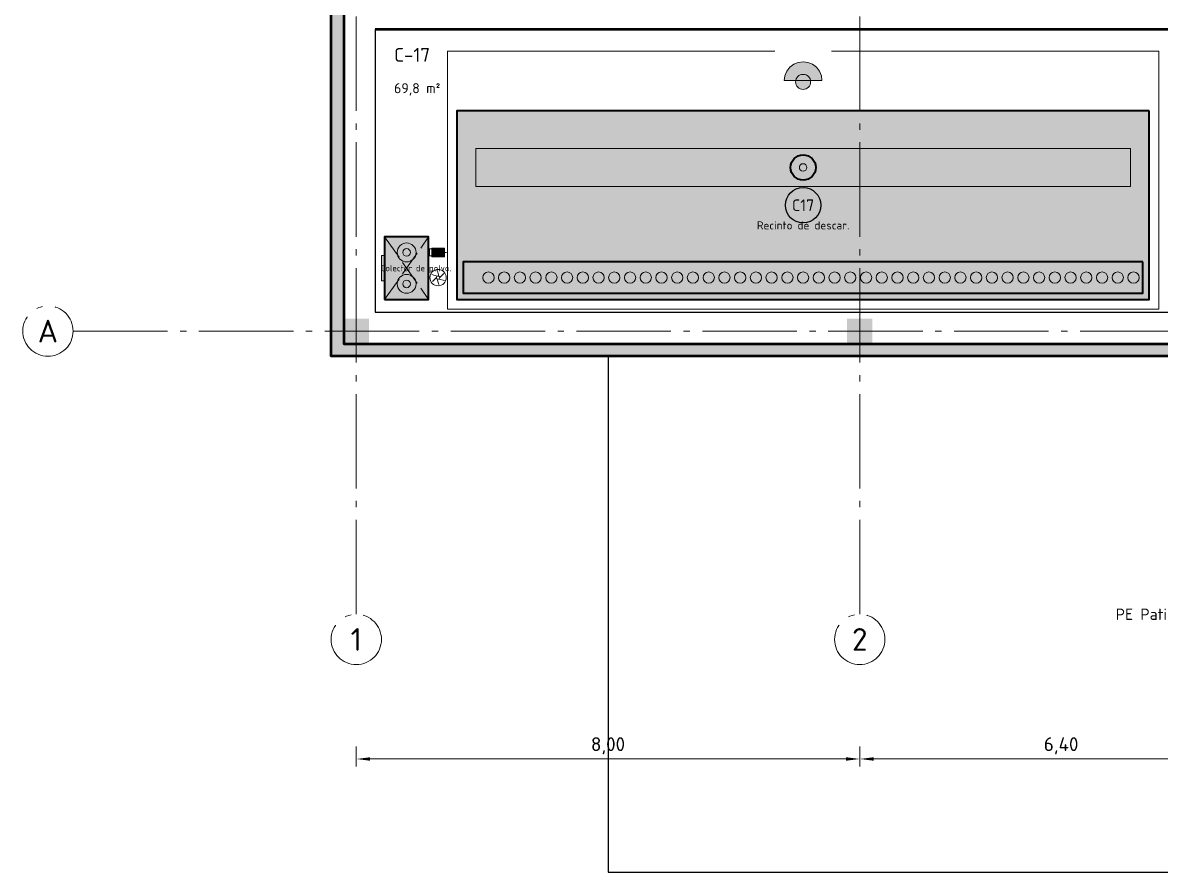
# Model space of a CAD drawing. Header units: millimetres. Extents: x 0 to 1682, y 0 to 1189.
# Drawn here: x 286 to 466.8, y 489 to 624 of the extents above; entities that cross this region are included whole.
import ezdxf
from ezdxf.enums import TextEntityAlignment as Align

# ---------------------------------------------------------------- set-up
doc = ezdxf.new("R2010")
doc.units = ezdxf.units.MM
doc.linetypes.add('IRAM-E-TRAZOS', pattern=[5, 4, -1])
doc.linetypes.add('IRAM-F-TRAZO-PUNTO', pattern=[20, 15, -2, 1, -2])
doc.layers.add('A-AREA-TRABAJO', color=30, linetype='CONTINUOUS', lineweight=13, true_color=0xeb963c)
doc.layers.add('A-EQUIPO', color=30, linetype='CONTINUOUS', lineweight=35, true_color=0xe67800)
for name, color, linetype, lineweight in [('A-COLUMNA', 7, 'CONTINUOUS', 50), ('A-COTA', 7, 'CONTINUOUS', 18), ('A-EJE', 1, 'IRAM-F-TRAZO-PUNTO', 18), ('A-EQUIPO-FINO', 8, 'CONTINUOUS', 13), ('A-EQUIPO-OCULTO', 8, 'IRAM-E-TRAZOS', 13), ('A-EQUIPO-RELLENO', 9, 'CONTINUOUS', 13), ('A-EXTERIOR', 8, 'CONTINUOUS', 25), ('A-MURO', 7, 'CONTINUOUS', 50), ('A-OPERARIO', 6, 'CONTINUOUS', 18), ('A-PASO', 7, 'CONTINUOUS', 25), ('A-SECTOR', 1, 'CONTINUOUS', 25), ('A-SEGURIDAD', 1, 'IRAM-E-TRAZOS', 18), ('A-TABIQUE', 7, 'CONTINUOUS', 50), ('A-TEXTO', 7, 'CONTINUOUS', 18)]:
    doc.layers.add(name, color=color, linetype=linetype, lineweight=lineweight)
doc.styles.add('ISO3098', font='isocpeur.ttf')
doc.dimstyles.new('FLAMA-IRAM', dxfattribs={"dimtxt": 3.5, "dimasz": 3.5, "dimexe": 2, "dimexo": 1.5, "dimgap": 1, "dimtad": 1, "dimdec": 1, "dimtxsty": 'ISO3098', "dimblk": 'IRAM_FLECHA', "dimblk1": 'IRAM_FLECHA', "dimblk2": 'IRAM_FLECHA', "dimcen": 2.5, "dimclrd": 3, "dimclre": 3, "dimclrt": 3, "dimazin": 3, "dimtfac": 1, "dimtmove": 0, "dimatfit": 3, "dimlwd": 18, "dimlwe": 18})

# ---------------------------------------------------------------- blocks, each defined once
blk = doc.blocks.new('IRAM_FLECHA')
blk.add_solid([(0, 0), (-1, 0.125), (-1, -0.125)])

msp = doc.modelspace()

# ---------------------------------------------------------------- hatches: boundary and pattern name
at = {"layer": 'A-COLUMNA', "true_color": 0x000000}
h = msp.add_hatch(color=7, dxfattribs=at)
h.dxf.hatch_style = 1
h.paths.add_polyline_path([(337, 573), (341, 573), (341, 577), (337, 577)])
h = msp.add_hatch(color=7, dxfattribs=at)
h.dxf.hatch_style = 1
h.paths.add_polyline_path([(417, 573), (421, 573), (421, 577), (417, 577)])
at = {"layer": 'A-EQUIPO-RELLENO', "true_color": 0xfae1f5}
h = msp.add_hatch(color=7, dxfattribs=at)
h.dxf.hatch_style = 1
h.paths.add_polyline_path([(413, 614.8), (412.898, 615.576), (412.598, 616.3), (412.121, 616.921), (411.5, 617.398), (410.776, 617.698), (410, 617.8), (409.224, 617.698), (408.5, 617.398), (407.879, 616.921), (407.402, 616.3), (407.102, 615.576), (407, 614.8), (413, 614.8)])
at = {"layer": 'A-EQUIPO-RELLENO', "true_color": 0xffffff}
h = msp.add_hatch(color=7, dxfattribs=at)
h.dxf.hatch_style = 1
h.paths.add_polyline_path([(408.8, 614.6), (408.841, 614.289), (408.961, 614), (409.151, 613.751), (409.4, 613.561), (409.689, 613.441), (410, 613.4), (410.311, 613.441), (410.6, 613.561), (410.849, 613.751), (411.039, 614), (411.159, 614.289), (411.2, 614.6), (411.159, 614.911), (411.039, 615.2), (410.849, 615.449), (410.6, 615.639), (410.311, 615.759), (410, 615.8), (409.689, 615.759), (409.4, 615.639), (409.151, 615.449), (408.961, 615.2), (408.841, 614.911)])
at = {"layer": 'A-EQUIPO-RELLENO', "true_color": 0xf5f5fc}
h = msp.add_hatch(color=7, dxfattribs=at)
h.dxf.hatch_style = 1
h.paths.add_polyline_path([(465, 610), (355, 610), (355, 580), (465, 580)])
at = {"layer": 'A-EQUIPO-RELLENO', "true_color": 0xeedec0}
h = msp.add_hatch(color=7, dxfattribs=at)
h.dxf.hatch_style = 1
h.paths.add_polyline_path([(462, 604), (358, 604), (358, 598), (462, 598)])
at = {"layer": 'A-EQUIPO-RELLENO', "true_color": 0xffffff}
h = msp.add_hatch(color=7, dxfattribs=at)
h.dxf.hatch_style = 1
h.paths.add_polyline_path([(412.816, 595), (412.745, 595.627), (412.537, 596.222), (412.202, 596.756), (411.756, 597.202), (411.222, 597.537), (410.627, 597.745), (410, 597.816), (409.373, 597.745), (408.778, 597.537), (408.244, 597.202), (407.798, 596.756), (407.463, 596.222), (407.255, 595.627), (407.184, 595), (407.255, 594.373), (407.463, 593.778), (407.798, 593.244), (408.244, 592.798), (408.778, 592.463), (409.373, 592.255), (410, 592.184), (410.627, 592.255), (411.222, 592.463), (411.756, 592.798), (412.202, 593.244), (412.537, 593.778), (412.745, 594.373)])
at = {"layer": 'A-EQUIPO-RELLENO', "true_color": 0xeeeeee}
h = msp.add_hatch(color=7, dxfattribs=at)
h.dxf.hatch_style = 1
h.paths.add_polyline_path([(343.5, 580), (350.5, 580), (350.5, 590), (343.5, 590)])
at = {"layer": 'A-EQUIPO-RELLENO', "true_color": 0xcdd0d4}
h = msp.add_hatch(color=7, dxfattribs=at)
h.dxf.hatch_style = 1
h.paths.add_polyline_path([(351, 586.8), (353, 586.8), (353, 588.2), (351, 588.2)])
at = {"layer": 'A-EQUIPO-RELLENO', "true_color": 0xf0c83c}
h = msp.add_hatch(color=7, dxfattribs=at)
h.dxf.hatch_style = 1
h.paths.add_polyline_path([(343, 583), (343.5, 583), (343.5, 587), (343, 587)])
at = {"layer": 'A-MURO', "true_color": 0x464646}
h = msp.add_hatch(color=7, dxfattribs=at)
h.dxf.hatch_style = 1
h.paths.add_polyline_path([(337, 645), (337, 573), (483, 573), (483, 571), (335, 571), (335, 645)])

# ---------------------------------------------------------------- linework, layer by layer
at = {"layer": 'A-AREA-TRABAJO'}
for p, q in [((405.5, 619.5), (353.5, 619.5)), ((466.5, 619.5), (414.5, 619.5))]:
    msp.add_line(p, q, dxfattribs=at)
msp.add_lwpolyline([(466.5, 619.5), (466.5, 578.5), (353.5, 578.5), (353.5, 619.5)], dxfattribs=at)
at = {"layer": 'A-EJE'}
for p, q in [((339, 530), (339, 1060)), ((419, 530), (419, 1060)), ((294, 575), (1264, 575))]:
    msp.add_line(p, q, dxfattribs=at)
for centre in [(290, 575), (339, 526), (419, 526)]:
    msp.add_circle(centre, 4, dxfattribs=at)
at = {"layer": 'A-EQUIPO'}
for points in [[(465, 610), (355, 610), (355, 580), (465, 580)], [(343.5, 580), (350.5, 580), (350.5, 590), (343.5, 590)], [(464, 586), (356, 586), (356, 581), (464, 581)]]:
    msp.add_lwpolyline(points, close=True, dxfattribs=at)
msp.add_circle((410, 601), 2, dxfattribs=at)
at = {"layer": 'A-EQUIPO-FINO'}
for p, q in [((351.44, 587.92), (352.84, 587.92)), ((351.44, 587.5), (352.84, 587.5)), ((353, 587.5), (353.36, 587.5)), ((351.44, 587.08), (352.84, 587.08))]:
    msp.add_line(p, q, dxfattribs=at)
for points in [[(462, 604), (358, 604), (358, 598), (462, 598)], [(350.64, 586.94), (351, 586.94), (351, 588.06), (350.64, 588.06)], [(351, 586.8), (353, 586.8), (353, 588.2), (351, 588.2)], [(351.9, 587.22), (352.4, 587.22), (352.4, 587.78), (351.9, 587.78)]]:
    msp.add_lwpolyline(points, close=True, dxfattribs=at)
for points in [[(351.87, 583.725), (350.999, 583.967)], [(352.13, 583.725), (351.904, 584.601)], [(352.26, 583.5), (352.905, 584.134)], [(351.74, 583.5), (351.095, 582.866)], [(351.87, 583.275), (352.096, 582.399)], [(352.13, 583.275), (353.001, 583.033)]]:
    msp.add_lwpolyline(points, dxfattribs=at)
for centre, radius in [((410, 601), 0.6), ((347, 587.5), 1.5), ((347, 587.5), 0.6), ((347, 582.5), 1.5), ((352, 583.5), 1.3), ((360, 583.5), 0.9), ((362.5, 583.5), 0.9), ((365, 583.5), 0.9), ((367.5, 583.5), 0.9), ((370, 583.5), 0.9), ((372.5, 583.5), 0.9), ((375, 583.5), 0.9), ((377.5, 583.5), 0.9), ((380, 583.5), 0.9), ((382.5, 583.5), 0.9), ((385, 583.5), 0.9), ((387.5, 583.5), 0.9), ((390, 583.5), 0.9), ((392.5, 583.5), 0.9), ((395, 583.5), 0.9), ((397.5, 583.5), 0.9), ((400, 583.5), 0.9), ((402.5, 583.5), 0.9), ((405, 583.5), 0.9), ((407.5, 583.5), 0.9), ((410, 583.5), 0.9), ((412.5, 583.5), 0.9), ((415, 583.5), 0.9), ((417.5, 583.5), 0.9), ((420, 583.5), 0.9), ((422.5, 583.5), 0.9), ((425, 583.5), 0.9), ((427.5, 583.5), 0.9), ((430, 583.5), 0.9), ((432.5, 583.5), 0.9), ((435, 583.5), 0.9), ((437.5, 583.5), 0.9), ((440, 583.5), 0.9), ((442.5, 583.5), 0.9), ((445, 583.5), 0.9), ((447.5, 583.5), 0.9), ((450, 583.5), 0.9), ((452.5, 583.5), 0.9), ((455, 583.5), 0.9), ((457.5, 583.5), 0.9), ((460, 583.5), 0.9), ((462.5, 583.5), 0.9), ((347, 582.5), 0.6), ((352, 583.5), 0.26)]:
    msp.add_circle(centre, radius, dxfattribs=at)
at = {"layer": 'A-EQUIPO-OCULTO'}
for p, q in [((343.5, 580), (350.5, 590)), ((343.5, 590), (350.5, 580))]:
    msp.add_line(p, q, dxfattribs=at)
at = {"layer": 'A-EXTERIOR'}
msp.add_lwpolyline([(379, 489), (739, 489), (739, 571), (379, 571)], close=True, dxfattribs=at)
at = {"layer": 'A-MURO'}
msp.add_lwpolyline([(337, 645), (337, 573), (483, 573), (483, 571), (335, 571), (335, 645)], close=True, dxfattribs=at)
at = {"layer": 'A-OPERARIO'}
msp.add_lwpolyline([(413, 614.8), (412.898, 615.576), (412.598, 616.3), (412.121, 616.921), (411.5, 617.398), (410.776, 617.698), (410, 617.8), (409.224, 617.698), (408.5, 617.398), (407.879, 616.921), (407.402, 616.3), (407.102, 615.576), (407, 614.8)], close=True, dxfattribs=at)
msp.add_circle((410, 614.6), 1.2, dxfattribs=at)
at = {"layer": 'A-PASO'}
msp.add_circle((410, 595), 2.816, dxfattribs=at)
at = {"layer": 'A-SECTOR'}
msp.add_lwpolyline([(342, 578), (497, 578), (497, 623), (342, 623)], close=True, dxfattribs=at)
at = {"layer": 'A-SEGURIDAD'}
msp.add_line((465, 610), (421, 610), dxfattribs=at)
msp.add_lwpolyline([(343, 583), (343.5, 583), (343.5, 587), (343, 587)], close=True, dxfattribs=at)
at = {"layer": 'A-TABIQUE'}
msp.add_line((342, 623), (468, 623), dxfattribs=at)

# ---------------------------------------------------------------- texts
at = {"layer": 'A-PASO', "style": 'ISO3098'}
msp.add_text('C17', height=1.84, dxfattribs=at).set_placement((410, 595), align=Align.MIDDLE_CENTER)
at = {"layer": 'A-TEXTO', "style": 'ISO3098'}
for s, height, p in [('C-17', 2.2, (345, 620)), ('69,8 m²', 1.6, (345, 614.4))]:
    msp.add_text(s, height=height, dxfattribs=at).set_placement(p, align=Align.TOP_LEFT)
msp.add_text('Recinto de descar.', height=1.28, dxfattribs=at).set_placement((410, 592.44), align=Align.TOP_CENTER)
for s, height, p in [('Colector de polvo.', 0.992, (348.5, 585)), ('A', 3.6, (290, 575)), ('PE Patio de ensayos de carros (W-CAR 17): circuito de remolque de 1 km en vueltas, plataforma de caída y pared de choque; el autoelevador llega desde la playa del muelle', 1.8, (559, 530)), ('1', 3.6, (339, 526)), ('2', 3.6, (419, 526))]:
    msp.add_text(s, height=height, dxfattribs=at).set_placement(p, align=Align.MIDDLE_CENTER)

# ---------------------------------------------------------------- dimensions: what is measured, and where the dimension line sits
at = {"layer": 'A-COTA'}
for base, p1, p2 in [((339, 507), (339, 510), (419, 510)), ((419, 507), (419, 510), (483, 510))]:
    msp.add_linear_dim(base=base, p1=p1, p2=p2, dimstyle='FLAMA-IRAM', override={"dimtxt": 2.2, "dimasz": 2.2, "dimexe": 1.2, "dimexo": 1, "dimdec": 2, "dimlfac": 0.1, "dimzin": 0}, dxfattribs=at).render()

doc.saveas('drawing.dxf')
